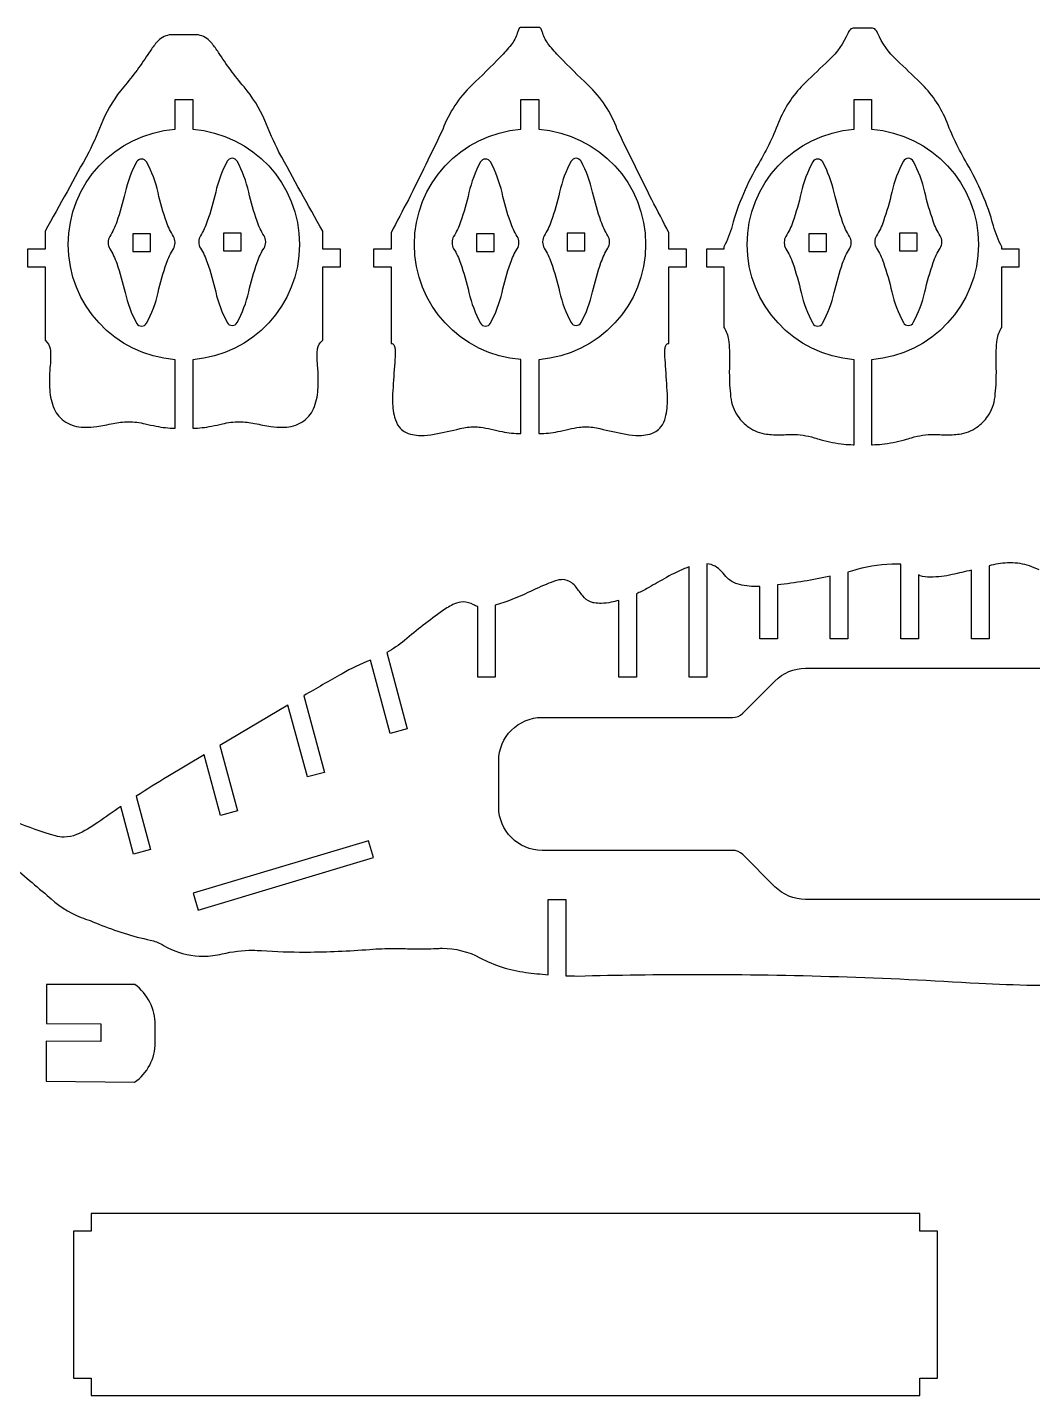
# Model space of a CAD drawing. Extents: x 0 to 1679, y -232 to 488.
# Drawn here: x 515 to 771.5, y 112.5 to 461.7 of the extents above; entities that cross this region are included whole.
import ezdxf

# ---------------------------------------------------------------- set-up
doc = ezdxf.new("R2010")
doc.units = 0
doc.layers.get('0').update_dxf_attribs({"linetype": 'CONTINUOUS'})

msp = doc.modelspace()

# ---------------------------------------------------------------- linework, layer by layer
at = {"color": 2}
for points in [[(640.273675, 461.07046)], [(640.57874, 461.605262)], [(645.953724, 461.549541)], [(646.212301, 461.070566)], [(725.143224, 461.336419)], [(731.190673, 461.336419)], [(547.709302, 457.585368)], [(548.710062, 458.639177)], [(561.119311, 458.639177)], [(562.116367, 457.585368)], [(639.994645, 460.246389)], [(646.491304, 460.246495)], [(724.392654, 460.331928)], [(731.942169, 460.331928)], [(546.085369, 455.351306)], [(563.744031, 455.351306)], [(635.690192, 454.18034)], [(638.409765, 457.273821)], [(648.076185, 457.273927)], [(650.79671, 454.180445)], [(736.830743, 453.343251)], [(628.412245, 446.990764)], [(658.07373, 446.99087)], [(713.479094, 447.607375)], [(742.852131, 447.607375)], [(539.565427, 446.558249)], [(570.260242, 446.558249)], [(575.609191, 438.004191)], [(706.96291, 438.200459)], [(749.368342, 438.200459)], [(620.983619, 435.677154)], [(665.502357, 435.67726)], [(542.862585, 427.386409)], [(545.392425, 427.386409)], [(565.988041, 427.550106)], [(567.2446, 428.308138)], [(568.517908, 427.550106)], [(630.61379, 427.386409)], [(631.870323, 428.137931)], [(633.143604, 427.386409)], [(653.739406, 427.550106)], [(656.269219, 427.550106)], [(701.614887, 426.963102)], [(715.388539, 427.386409)], [(716.648829, 428.137931), (716.648829, 428.137931)], [(717.92211, 427.386409)], [(738.514393, 427.550106)], [(741.047937, 427.550106)], [(754.720069, 426.963102)], [(539.906766, 419.547598)], [(548.342661, 419.547598)], [(563.032222, 419.715027)], [(571.467218, 419.715027)], [(627.657971, 419.547598)], [(636.09384, 419.547598)], [(650.782634, 419.715027)], [(659.21853, 419.715027)], [(712.43272, 419.547598)], [(720.87142, 419.547598)], [(735.558574, 419.715027)], [(743.997247, 419.715027)], [(612.19334, 417.745945)], [(674.29634, 417.74605)], [(537.774065, 412.082723)], [(550.475362, 412.082723)], [(560.899522, 412.250125)], [(573.600845, 412.250125)], [(625.525271, 412.082723)], [(638.229319, 412.082723)], [(648.64996, 412.250125)], [(661.35123, 412.250125)], [(710.30002, 412.082723)], [(723.004121, 412.082723)], [(733.425873, 412.250125)], [(746.12717, 412.250125)], [(541.874842, 404.555513), (546.373685, 404.555513), (546.373685, 409.054356), (541.874842, 409.054356)], [(565.00059, 404.722915), (569.499433, 404.722915), (569.499433, 409.221757), (565.00059, 409.221757)], [(629.625995, 404.555486), (634.127642, 404.555486), (634.127642, 409.054329), (629.625995, 409.054329)], [(652.751743, 404.722915), (657.250585, 404.722915), (657.250585, 409.221757), (652.751743, 409.221757)], [(694.826155, 411.08834)], [(714.401802, 404.555486), (718.90345, 404.555486), (718.90345, 409.054329), (714.401802, 409.054329)], [(737.526624, 404.722915), (742.025466, 404.722915), (742.025466, 409.221757), (737.526624, 409.221757)], [(761.508801, 411.08834)], [(535.585564, 406.826776)], [(536.002256, 408.368873)], [(536.002256, 405.241895)], [(552.24717, 408.368873)], [(552.24717, 405.241895)], [(552.66373, 406.826776)], [(559.127713, 408.536275)], [(559.127872, 405.409323)], [(575.372653, 408.536275)], [(575.372786, 405.409323)], [(575.789346, 406.996982)], [(623.33677, 406.826776)], [(623.756214, 405.241895)], [(623.75624, 408.368873)], [(639.99835, 408.368873)], [(639.99835, 405.241895)], [(640.415174, 406.826776)], [(646.461565, 406.996982)], [(646.878125, 408.536275)], [(646.878125, 405.409323)], [(663.123039, 408.536275)], [(663.123039, 405.409323)], [(663.539731, 406.996982)], [(708.114429, 406.826776)], [(708.530963, 405.241895)], [(708.530989, 408.368873)], [(724.77593, 405.241895)], [(724.775956, 408.368873)], [(725.192622, 406.826776)], [(731.656816, 405.409323)], [(747.898978, 408.536275)], [(747.898978, 405.409323)], [(748.315803, 406.996982)], [(560.89968, 401.694547)], [(573.600977, 401.694547)], [(648.64996, 401.694547)], [(661.35123, 401.694547)], [(733.425847, 401.694547)], [(746.12717, 401.694547)], [(537.774065, 401.527118)], [(550.475362, 401.527118)], [(625.525244, 401.527118)], [(638.229319, 401.527118)], [(710.299993, 401.527118)], [(723.004094, 401.527118)], [(539.906766, 394.059439)], [(548.342661, 394.059439)], [(563.032381, 394.226841)], [(571.46735, 394.226841)], [(627.657945, 394.059439)], [(636.09384, 394.059439)], [(650.782634, 394.226841)], [(659.21853, 394.226841)], [(712.432694, 394.059439)], [(720.871394, 394.059439)], [(735.558547, 394.226841)], [(743.997247, 394.226841)], [(542.856076, 386.224359)], [(545.38589, 386.224359)], [(565.981691, 386.391788)], [(568.511505, 386.391788)], [(630.607255, 386.224359)], [(631.880536, 385.469133), (631.880536, 385.469133)], [(633.137095, 386.224359)], [(653.732897, 386.391788)], [(655.006151, 385.640265)], [(656.26271, 386.391788)], [(715.385735, 386.224359)], [(716.659016, 385.469133)], [(717.915575, 386.224359)], [(738.507858, 386.391788)], [(739.781165, 385.640265), (739.781165, 385.640265)], [(741.041428, 386.391788)], [(608.46925, 380.70142)], [(693.88781, 382.036984)], [(762.447252, 382.036984)], [(520.803558, 379.671874)], [(589.025841, 379.671874)], [(608.767806, 379.861527)], [(608.840249, 378.520354)], [(677.645356, 378.520354)], [(677.717799, 379.861527)], [(694.113817, 379.294155)], [(762.220319, 379.294155)], [(520.790646, 375.359853)], [(589.035022, 375.359853)], [(694.104556, 374.520013)], [(762.230637, 374.520013)], [(520.689258, 369.22406)], [(589.140141, 369.22406)], [(694.442085, 367.423412)], [(761.893108, 367.423412)], [(521.817468, 364.41457)], [(588.008201, 364.41457)], [(524.790035, 360.985305)], [(529.262816, 359.68599)], [(532.694859, 359.902577)], [(536.851437, 360.6541)], [(545.071565, 360.551786)], [(547.817172, 359.948165)], [(562.008496, 359.948165)], [(564.755056, 360.551786)], [(572.977036, 360.6541)], [(577.13454, 359.902577)], [(580.566556, 359.68599)], [(585.03566, 360.985305)], [(608.685732, 362.222285)], [(609.843681, 359.767772)], [(630.639561, 359.69615)], [(655.848717, 359.69615)], [(676.641792, 359.767772)], [(677.799741, 362.222285)], [(696.289248, 362.468851)], [(760.04502, 362.468851)], [(611.13371, 358.616332)], [(613.266411, 357.793187)], [(615.35355, 357.583002)], [(618.805092, 357.903888)], [(625.422692, 359.335284)], [(633.362864, 359.1809)], [(636.165225, 358.557727)], [(650.320248, 358.557727)], [(653.125414, 359.1809)], [(661.062781, 359.335284)], [(667.681307, 357.903888)], [(671.135654, 357.583002)], [(673.219062, 357.793187)], [(675.351763, 358.616332)], [(699.072082, 359.659955)], [(703.583016, 357.946751)], [(705.341808, 357.783053)], [(715.720644, 357.018513)], [(717.508275, 356.496728)], [(738.825966, 356.496728)], [(740.614523, 357.018513)], [(747.839447, 357.793266)], [(750.99246, 357.783053)], [(752.751251, 357.946751)], [(757.263138, 359.659955)], [(723.339004, 355.361084)], [(732.995237, 355.361084)], [(737.408567, 324.762021)], [(765.104753, 325.040231)], [(682.69231, 323.606136)], [(692.148545, 322.818339)], [(726.676246, 323.351184)], [(745.438009, 321.397077)], [(750.972987, 322.067663)], [(770.6732, 324.285057)], [(650.343823, 320.628912)], [(653.893975, 319.991796)], [(655.012872, 318.878482)], [(673.010121, 318.485046)], [(693.60878, 321.201841)], [(696.125603, 319.69324)], [(623.972987, 314.597153)], [(628.861534, 314.380433)], [(642.718028, 317.473915)], [(656.715862, 316.633254)], [(658.681161, 315.1237)], [(659.635434, 314.86515)], [(663.940813, 315.000008)], [(620.914853, 312.826244)], [(611.222399, 305.282285)], [(595.273209, 296.774767)], [(532.967459, 258.798274)], [(522.152377, 255.38298)], [(527.504104, 255.708523)], [(557.309681, 240.7788), (558.59971, 236.469716), (603.275638, 249.830434), (601.985609, 254.137692)], [(520.065238, 240.205792)], [(528.730898, 234.568526)], [(533.186958, 232.875749)], [(546.357016, 228.789868)], [(549.35284, 227.631919)], [(551.574811, 226.480452)], [(564.715131, 225.260194)], [(574.733129, 226.121439)], [(586.249489, 225.747556)], [(602.353063, 226.419995)], [(611.035444, 226.621819)], [(619.861997, 226.67672)], [(630.473403, 224.289173)], [(642.146951, 220.550213)], [(655.354211, 219.62105)], [(757.78778, 217.765527)], [(547.606987, 202.668402)], [(526.752503, 154.51114), (526.752503, 117.032249), (531.250419, 117.032249), (531.250419, 112.533406), (742.727697, 112.533406), (742.727697, 117.032249), (747.225587, 117.032249), (747.225587, 154.51114), (742.727697, 154.51114), (742.727697, 159.009982), (531.250419, 159.009982), (531.250419, 154.51114)]]:
    msp.add_lwpolyline(points, close=True, dxfattribs=at)
for points in [[(645.494248, 461.729881), (645.494248, 461.729881), (640.992627, 461.723266)], [(730.416846, 461.503795), (725.918004, 461.503795)], [(557.16551, 459.836205), (552.663889, 459.836205)], [(719.500376, 453.343251), (719.503286, 453.343251)], [(552.663889, 435.7365), (552.663889, 443.319538), (557.16551, 443.319538), (557.16551, 435.7365)], [(640.936589, 435.730044), (640.936589, 443.319591), (645.49401, 443.319591), (645.49401, 435.736553)], [(725.918162, 435.736738), (725.918189, 443.319776)], [(725.918189, 443.319776), (730.417031, 443.319776), (730.417031, 435.736738)], [(534.220208, 438.004191), (534.217298, 438.004191)], [(530.646693, 429.892886), (530.646693, 429.895796)], [(579.181674, 429.895796), (579.181674, 429.892886)], [(544.122848, 428.137931), (544.119144, 428.137931), (544.119144, 428.137931)], [(654.999643, 428.308138), (654.995938, 428.308138), (654.995938, 428.308138)], [(739.774656, 428.308138), (739.770952, 428.308138), (739.770952, 428.308138)], [(519.484689, 409.697028), (519.484689, 405.133072), (514.985847, 405.133072), (514.985847, 400.635182), (519.484689, 400.635182), (519.484689, 381.879901)], [(594.842521, 400.635182), (594.842521, 405.133072), (590.340873, 405.133072), (590.340873, 409.697028)], [(607.813533, 409.313753), (607.813533, 405.132992), (603.314691, 405.132992), (603.314691, 400.635102), (607.813533, 400.635102), (607.813533, 381.046463)], [(683.171259, 400.635208), (683.171259, 405.133098), (678.673342, 405.133098), (678.673342, 409.313859)], [(558.710227, 406.996982), (558.710386, 406.996982)], [(692.736237, 405.71706), (692.736237, 405.132966), (688.237395, 405.132966), (688.237395, 400.635076), (692.736237, 400.635076), (692.739148, 385.17698)], [(731.23724, 406.996982), (731.237346, 406.996982)], [(731.656843, 408.536275), (731.653932, 408.536275)], [(763.594988, 385.17698), (763.594988, 400.635076), (768.097561, 400.635076), (768.097561, 405.132966), (763.594988, 405.132966), (763.594988, 405.71706)], [(590.340979, 381.879901), (590.340979, 400.635182), (594.842521, 400.635182)], [(678.673025, 381.046463), (678.673025, 400.635102), (683.171259, 400.635208)], [(544.125653, 385.469133), (544.129357, 385.469133), (544.129357, 385.469133)], [(567.251268, 385.640265), (567.254972, 385.640265), (567.254972, 385.640265)], [(678.020086, 380.70142), (678.016382, 380.70142)], [(520.90865, 378.339062), (520.90865, 378.336151)], [(588.917018, 378.336151), (588.917018, 378.339062)], [(552.663889, 359.446833), (552.663889, 376.921371)], [(557.16551, 376.921371), (557.16551, 359.446833)], [(608.656099, 375.317123), (608.656099, 375.314213)], [(640.936589, 358.07129), (640.936589, 376.928859)], [(645.49401, 376.921424), (645.49401, 358.07129)], [(677.829506, 375.314213), (677.829506, 375.317123)], [(725.918162, 355.230062), (725.918162, 376.921609)], [(730.417031, 376.921609), (730.417031, 355.230062)], [(608.174319, 368.121832), (608.176965, 368.118128)], [(678.308508, 368.118128), (678.308508, 368.121832)], [(708.492016, 357.793266), (708.49572, 357.793266)], [(688.378894, 324.826395), (688.378894, 295.905267), (683.880051, 295.905267), (683.880051, 324.052568)], [(724.376144, 322.726158), (724.376144, 305.649712), (719.874497, 305.649712), (719.874497, 321.646315)], [(742.373367, 321.970826), (742.373367, 305.649606), (737.871746, 305.649606), (737.871746, 324.734108)], [(742.822603, 321.790512), (742.822603, 321.793158)], [(760.370616, 324.346387), (760.370616, 305.64786), (755.871774, 305.64786), (755.871774, 323.209817)], [(648.069755, 319.855085), (648.069755, 319.857731)], [(677.436389, 321.011182), (677.432684, 321.011182)], [(706.376117, 319.447601), (706.376117, 305.649712), (701.877274, 305.649712), (701.877274, 319.052313)], [(670.381671, 317.154086), (670.381671, 295.905267), (665.88005, 295.905267), (665.88005, 315.495731)], [(634.38442, 314.267906), (634.38442, 295.905134), (629.885578, 295.905134), (629.885578, 313.920031)], [(606.667755, 302.157186), (606.667755, 302.157186), (611.894864, 282.721106), (607.550405, 281.556648), (602.513982, 300.274702)], [(713.554501, 298.151394), (875.105486, 298.151394)], [(697.513236, 286.698269), (697.513236, 286.698269), (705.72966, 294.912815)], [(585.54448, 291.17285), (585.54448, 291.17285), (590.810641, 271.597255), (586.462479, 270.432771), (581.485587, 288.775989), (564.131037, 278.458509), (568.600114, 261.790368), (564.252877, 260.626836), (560.1149, 276.06911), (550.796328, 270.520189)], [(646.323902, 285.617499), (694.904339, 285.617499)], [(635.260482, 262.759616), (635.260482, 274.55781)], [(542.767811, 265.52004), (542.767811, 265.52004), (546.425861, 251.900746), (542.082329, 250.736261), (538.817714, 262.897173)], [(694.904339, 251.700853), (646.323902, 251.700853)], [(705.72966, 242.405538), (697.513236, 250.621009)], [(705.72974, 242.40731), (705.72966, 242.405538)], [(647.882801, 219.950297), (647.882801, 239.169683), (652.384448, 239.169683), (652.384448, 219.691746)], [(875.105565, 239.169683), (713.55458, 239.169683)], [(542.443141, 217.480994), (542.443141, 217.480994), (519.878257, 217.439137), (519.826161, 207.516018), (533.757981, 207.44347), (533.734698, 202.946479), (519.802877, 203.017176), (519.750807, 192.78341), (542.282221, 192.498797)], [(547.606987, 202.668402), (547.630271, 207.167245)]]:
    msp.add_lwpolyline(points, dxfattribs=at)
for points in [[(640.273675, 461.07046), (640.175065, 460.797939), (640.08299, 460.52264), (639.994645, 460.246389)], [(640.57874, 461.605262), (640.447586, 461.444343), (640.346224, 461.263897), (640.273675, 461.07046)], [(640.943335, 461.726177), (640.812181, 461.726177), (640.683832, 461.68432), (640.57874, 461.605262)], [(640.992627, 461.723266), (640.978604, 461.723266), (640.959131, 461.726177), (640.943335, 461.726177)], [(645.526818, 461.732791), (645.513854, 461.732791), (645.503535, 461.732791), (645.494248, 461.729881)], [(645.953724, 461.549541), (645.842122, 461.663947), (645.687711, 461.732791), (645.526818, 461.732791)], [(646.212301, 461.070566), (646.149965, 461.240772), (646.061621, 461.401665), (645.953724, 461.549541)], [(646.491304, 460.246495), (646.40296, 460.522746), (646.310885, 460.798045), (646.212301, 461.070566)], [(725.143224, 461.336419), (724.815829, 461.066703), (724.560056, 460.722559), (724.392654, 460.331928)], [(725.731049, 461.51967), (725.520838, 461.51967), (725.317161, 461.457334), (725.143224, 461.336419)], [(725.918004, 461.503795), (725.855668, 461.516759), (725.793358, 461.51967), (725.731049, 461.51967)], [(730.603774, 461.51967), (730.541465, 461.51967), (730.479156, 461.516759), (730.416846, 461.503795)], [(731.190673, 461.336419), (731.016736, 461.457334), (730.81306, 461.51967), (730.603774, 461.51967)], [(731.942169, 460.331928), (731.774767, 460.722559), (731.518995, 461.066703), (731.190673, 461.336419)], [(547.709302, 457.585368), (547.127986, 456.870147), (546.583896, 456.126059), (546.085369, 455.351306)], [(548.710062, 458.639177), (548.349196, 458.31456), (548.017144, 457.960203), (547.709302, 457.585368)], [(552.095591, 459.865971), (550.85578, 459.865971), (549.657826, 459.433456), (548.710062, 458.639177)], [(552.663889, 459.836205), (552.473204, 459.856578), (552.283471, 459.865971), (552.095591, 459.865971)], [(557.732856, 459.865971), (557.543123, 459.865971), (557.352465, 459.85671), (557.16551, 459.836205)], [(561.119311, 458.639177), (560.170621, 459.433456), (558.969889, 459.865971), (557.732856, 459.865971)], [(562.116367, 457.585368), (561.811302, 457.960203), (561.480203, 458.31456), (561.119311, 458.639177)], [(563.744031, 455.351306), (563.241799, 456.126059), (562.700487, 456.870147), (562.116367, 457.585368)], [(639.994645, 460.246389), (639.650502, 459.170275), (639.111995, 458.16298), (638.409765, 457.273821)], [(648.076185, 457.273927), (647.37398, 458.163086), (646.836374, 459.170381), (646.491304, 460.246495)], [(724.392654, 460.331928), (723.260714, 457.690487), (721.596802, 455.312227), (719.500376, 453.343251)], [(736.830743, 453.343251), (734.738021, 455.312227), (733.071305, 457.690487), (731.942169, 460.331928)], [(546.085369, 455.351306), (544.103322, 452.286664), (541.924134, 449.34664), (539.565427, 446.558249)], [(570.260242, 446.558249), (567.904339, 449.34664), (565.726051, 452.286664), (563.744031, 455.351306)], [(635.690192, 454.18034), (633.308228, 451.741648), (630.87975, 449.346667), (628.412245, 446.990764)], [(638.409765, 457.273821), (637.560585, 456.197708), (636.650974, 455.164378), (635.690192, 454.18034)], [(650.79671, 454.180445), (649.834976, 455.164484), (648.926291, 456.197814), (648.076185, 457.273927)], [(658.07373, 446.99087), (655.6062, 449.346772), (653.181452, 451.741754), (650.79671, 454.180445)], [(719.503286, 453.343251), (717.482214, 451.446797), (715.474159, 449.533595), (713.479094, 447.607375)], [(742.852131, 447.607375), (740.860797, 449.533595), (738.852742, 451.446797), (736.830743, 453.343251)], [(628.412245, 446.990764), (625.104848, 443.83402), (622.565695, 439.965785), (620.983619, 435.677154)], [(665.502357, 435.67726), (663.923985, 439.965891), (661.381128, 443.834126), (658.07373, 446.99087)], [(713.479094, 447.607375), (710.71023, 444.930586), (708.495694, 441.734789), (706.96291, 438.200459)], [(749.368342, 438.200459), (747.836484, 441.734789), (745.624726, 444.930586), (742.852131, 447.607375)], [(539.565427, 446.558249), (537.383434, 443.975387), (535.58186, 441.097673), (534.220208, 438.004191)], [(575.609191, 438.004191), (574.243809, 441.097673), (572.442234, 443.975387), (570.260242, 446.558249)], [(534.217298, 438.004191), (533.157007, 435.24464), (531.966487, 432.537132), (530.646693, 429.892886)], [(579.181674, 429.892886), (577.862806, 432.537132), (576.668556, 435.24464), (575.609191, 438.004191)], [(706.96291, 438.200459), (705.476613, 434.321985), (703.688056, 430.562546), (701.614887, 426.963102)], [(754.720069, 426.963102), (752.645974, 430.562546), (750.858343, 434.321985), (749.368342, 438.200459)], [(525.407599, 406.330788), (525.407599, 421.745175), (537.288581, 434.561803), (552.663889, 435.7365)], [(557.16551, 435.7365), (572.540818, 434.561803), (584.418996, 421.745175), (584.418996, 406.330788)], [(620.983619, 435.677154), (618.090109, 429.679923), (615.159399, 423.701318), (612.19334, 417.745945)], [(613.738904, 406.330841), (613.738904, 421.725701), (625.583585, 434.529312), (640.936589, 435.730044)], [(645.49401, 435.736553), (660.872122, 434.561856), (672.74657, 421.745227), (672.74657, 406.330841)], [(674.29634, 417.74605), (671.326577, 423.701424), (668.396793, 429.680029), (665.502357, 435.67726)], [(698.661872, 406.331026), (698.661872, 421.745413), (710.539124, 434.562041), (725.918162, 435.736738)], [(730.417031, 435.736738), (745.795117, 434.562041), (757.673295, 421.745413), (757.673295, 406.331026)], [(530.646693, 429.895796), (526.965386, 423.143339), (523.245027, 416.410407), (519.484689, 409.697028)], [(590.340873, 409.697028), (586.580536, 416.407629), (582.862955, 423.140534), (579.181674, 429.895796)], [(542.862585, 427.386409), (541.527921, 424.918878), (540.529939, 422.283946), (539.906766, 419.547598)], [(544.119144, 428.137931), (543.594581, 428.137931), (543.111849, 427.848662), (542.862585, 427.386409)], [(545.392425, 427.386409), (545.140356, 427.848662), (544.651142, 428.137931), (544.122848, 428.137931)], [(548.342661, 419.547598), (547.718562, 422.283946), (546.725237, 424.918878), (545.392425, 427.386409)], [(565.988041, 427.550106), (564.649646, 425.086306), (563.655395, 422.451347), (563.032222, 419.715027)], [(567.2446, 428.308138), (566.720038, 428.301523), (566.237305, 428.013286), (565.988041, 427.550106)], [(568.517908, 427.550106), (568.262109, 428.016064), (567.776625, 428.308138), (567.2446, 428.308138)], [(571.467218, 419.715027), (570.844045, 422.447617), (569.849794, 425.086306), (568.517908, 427.550106)], [(630.61379, 427.386409), (629.278174, 424.918878), (628.283896, 422.283946), (627.657971, 419.547598)], [(631.870323, 428.137931), (631.34576, 428.137931), (630.863054, 427.848662), (630.61379, 427.386409)], [(631.874027, 428.137931), (631.874027, 428.137931), (631.874027, 428.137931), (631.870323, 428.137931)], [(633.143604, 427.386409), (632.890609, 427.848662), (632.402321, 428.137931), (631.874027, 428.137931)], [(636.09384, 419.547598), (635.469768, 422.283946), (634.479221, 424.918878), (633.143604, 427.386409)], [(653.739406, 427.550106), (652.401011, 425.086306), (651.409511, 422.451347), (650.782634, 419.715027)], [(654.995938, 428.308138), (654.471375, 428.301523), (653.98867, 428.013286), (653.739406, 427.550106)], [(656.269219, 427.550106), (656.016225, 428.016064), (655.527936, 428.308138), (654.999643, 428.308138)], [(659.21853, 419.715027), (658.595356, 422.447617), (657.604836, 425.086306), (656.269219, 427.550106)], [(701.614887, 426.963102), (698.648828, 422.002006), (696.361743, 416.659565), (694.826155, 411.08834)], [(715.388539, 427.386409), (714.053875, 424.918878), (713.059598, 422.283946), (712.43272, 419.547598)], [(716.648829, 428.137931), (716.120536, 428.137931), (715.638756, 427.848662), (715.388539, 427.386409)], [(717.92211, 427.386409), (717.666337, 427.848662), (717.180827, 428.137931), (716.648829, 428.137931)], [(720.87142, 419.547598), (720.248274, 422.283946), (719.253996, 424.918878), (717.92211, 427.386409)], [(738.514393, 427.550106), (737.178803, 425.086306), (736.184525, 422.451347), (735.558574, 419.715027)], [(739.770952, 428.308138), (739.246389, 428.301523), (738.763657, 428.013286), (738.514393, 427.550106)], [(741.047937, 427.550106), (740.791238, 428.016064), (740.305728, 428.308138), (739.774656, 428.308138)], [(743.997247, 419.715027), (743.374101, 422.447617), (742.379823, 425.086306), (741.047937, 427.550106)], [(761.508801, 411.08834), (759.969508, 416.659565), (757.686127, 422.002006), (754.720069, 426.963102)], [(539.906766, 419.547598), (539.32918, 417.024267), (538.616737, 414.530701), (537.774065, 412.082723)], [(550.475362, 412.082723), (549.631764, 414.530701), (548.920247, 417.024267), (548.342661, 419.547598)], [(563.032222, 419.715027), (562.454637, 417.191695), (561.742193, 414.700908), (560.899522, 412.250125)], [(573.600845, 412.250125), (572.757247, 414.700908), (572.044804, 417.191695), (571.467218, 419.715027)], [(627.657971, 419.547598), (627.080386, 417.024267), (626.367916, 414.530701), (625.525271, 412.082723)], [(638.229319, 412.082723), (637.382943, 414.530701), (636.67423, 417.024267), (636.09384, 419.547598)], [(650.782634, 419.715027), (650.206001, 417.191695), (649.493531, 414.700908), (648.64996, 412.250125)], [(661.35123, 412.250125), (660.508559, 414.700908), (659.796115, 417.191695), (659.21853, 419.715027)], [(712.43272, 419.547598), (711.858865, 417.024267), (711.142691, 414.530701), (710.30002, 412.082723)], [(723.004121, 412.082723), (722.161476, 414.530701), (721.449006, 417.024267), (720.87142, 419.547598)], [(735.558574, 419.715027), (734.980988, 417.191695), (734.268545, 414.700908), (733.425873, 412.250125)], [(746.12717, 412.250125), (745.287303, 414.700908), (744.574833, 417.191695), (743.997247, 419.715027)], [(612.19334, 417.745945), (610.704265, 414.950092), (609.24403, 412.142149), (607.813533, 409.313753)], [(678.673342, 409.313859), (677.241946, 412.142255), (675.785415, 414.950198), (674.29634, 417.74605)], [(537.774065, 412.082723), (537.323903, 410.783381), (536.730522, 409.537061), (536.002256, 408.368873)], [(552.24717, 408.368873), (551.518905, 409.537061), (550.924598, 410.783381), (550.475362, 412.082723)], [(560.899522, 412.250125), (560.44936, 410.948005), (559.855979, 409.704463), (559.127713, 408.536275)], [(575.372653, 408.536275), (574.643462, 409.704463), (574.050081, 410.948005), (573.600845, 412.250125)], [(625.525271, 412.082723), (625.075109, 410.783381), (624.484506, 409.537061), (623.75624, 408.368873)], [(639.99835, 408.368873), (639.269158, 409.537061), (638.675777, 410.783381), (638.229319, 412.082723)], [(648.64996, 412.250125), (648.200724, 410.948005), (647.607316, 409.704463), (646.878125, 408.536275)], [(663.123039, 408.536275), (662.394773, 409.704463), (661.801392, 410.948005), (661.35123, 412.250125)], [(710.30002, 412.082723), (709.853588, 410.783381), (709.260181, 409.537061), (708.530989, 408.368873)], [(724.775956, 408.368873), (724.044886, 409.537061), (723.450579, 410.783381), (723.004121, 412.082723)], [(733.425873, 412.250125), (732.979442, 410.948005), (732.38233, 409.704463), (731.656843, 408.536275)], [(747.898978, 408.536275), (747.169787, 409.704463), (746.576406, 410.948005), (746.12717, 412.250125)], [(694.826155, 411.08834), (694.291352, 409.2384), (693.591926, 407.443308), (692.736237, 405.71706)], [(763.594988, 405.71706), (762.742103, 407.443308), (762.043603, 409.2384), (761.508801, 411.08834)], [(552.663889, 376.921371), (537.288581, 378.099799), (525.407599, 390.912697), (525.407599, 406.330788)], [(536.002256, 408.368873), (535.729736, 407.928924), (535.58186, 407.423887), (535.58186, 406.908611)], [(535.58186, 406.908611), (535.58186, 406.882682), (535.58186, 406.855615), (535.585564, 406.826776)], [(535.585564, 406.826776), (535.58186, 406.790501), (535.58186, 406.751449), (535.58186, 406.711444)], [(535.58186, 406.711444), (535.58186, 406.189659), (535.726005, 405.680918), (536.002256, 405.241895)], [(536.002256, 405.241895), (536.730522, 404.073707), (537.323903, 402.826461), (537.774065, 401.527118)], [(550.475362, 401.527118), (550.924598, 402.826461), (551.518905, 404.073707), (552.24717, 405.241895)], [(552.666641, 406.908611), (552.666641, 407.423887), (552.519691, 407.928924), (552.24717, 408.368873)], [(552.24717, 405.241895), (552.522469, 405.680918), (552.666641, 406.189659), (552.666641, 406.711444)], [(552.66373, 406.826776), (552.666641, 406.855615), (552.666641, 406.882576), (552.666641, 406.908611)], [(552.666641, 406.711444), (552.666641, 406.751449), (552.666641, 406.790501), (552.66373, 406.826776)], [(584.418996, 406.330788), (584.418996, 390.912697), (572.540818, 378.099799), (557.16551, 376.921371)], [(559.127713, 408.536275), (558.855192, 408.096352), (558.707316, 407.591316), (558.707316, 407.07604)], [(558.707316, 407.07604), (558.707316, 407.05011), (558.707316, 407.020239), (558.710227, 406.996982)], [(558.710386, 406.996982), (558.707475, 406.95793), (558.707475, 406.915146), (558.707475, 406.876067)], [(558.707475, 406.876067), (558.707475, 406.357087), (558.85162, 405.84832), (559.127872, 405.409323)], [(559.127872, 405.409323), (559.856137, 404.241135), (560.449518, 402.993889), (560.89968, 401.694547)], [(573.600977, 401.694547), (574.050213, 402.993889), (574.643594, 404.241135), (575.372786, 405.409323)], [(575.789346, 407.07604), (575.789346, 407.591316), (575.644248, 408.096352), (575.372653, 408.536275)], [(575.372786, 405.409323), (575.64438, 405.84832), (575.792256, 406.357087), (575.792256, 406.876067)], [(575.789346, 406.996982), (575.789346, 407.020265), (575.789346, 407.050005), (575.789346, 407.07604)], [(575.792256, 406.876067), (575.792256, 406.915146), (575.789346, 406.95793), (575.789346, 406.996982)], [(640.936589, 376.928859), (625.583585, 378.129617), (613.738904, 390.936006), (613.738904, 406.330841)], [(623.336743, 406.826776), (623.336743, 406.790501), (623.336743, 406.751449), (623.336743, 406.711444)], [(623.336743, 406.711444), (623.336743, 406.189659), (623.480888, 405.680918), (623.756214, 405.241895)], [(623.75624, 408.368873), (623.480915, 407.928924), (623.33677, 407.423887), (623.33677, 406.908611)], [(623.33677, 406.908611), (623.33677, 406.882682), (623.33677, 406.855615), (623.33677, 406.826776)], [(623.756214, 405.241895), (624.484479, 404.073707), (625.075082, 402.826461), (625.525244, 401.527118)], [(638.229319, 401.527118), (638.675777, 402.826461), (639.269158, 404.073707), (639.99835, 405.241895)], [(640.41782, 406.908611), (640.41782, 407.423887), (640.273675, 407.928924), (639.99835, 408.368873)], [(639.99835, 405.241895), (640.273675, 405.680918), (640.41782, 406.189659), (640.41782, 406.711444)], [(640.415174, 406.826776), (640.41782, 406.855615), (640.41782, 406.882576), (640.41782, 406.908611)], [(640.41782, 406.711444), (640.41782, 406.751449), (640.41782, 406.790501), (640.415174, 406.826776)], [(672.74657, 406.330841), (672.74657, 390.91275), (660.872122, 378.099852), (645.49401, 376.921424)], [(646.878125, 408.536275), (646.60653, 408.096352), (646.458654, 407.591316), (646.458654, 407.07604)], [(646.458654, 407.07604), (646.458654, 407.05011), (646.461565, 407.020239), (646.461565, 406.996982)], [(646.461565, 406.996982), (646.458654, 406.95793), (646.458654, 406.915146), (646.458654, 406.876067)], [(646.458654, 406.876067), (646.458654, 406.357087), (646.602826, 405.84832), (646.878125, 405.409323)], [(646.878125, 405.409323), (647.607316, 404.241135), (648.200724, 402.993889), (648.64996, 401.694547)], [(661.35123, 401.694547), (661.801392, 402.993889), (662.394773, 404.241135), (663.123039, 405.409323)], [(663.543435, 407.07604), (663.543435, 407.591316), (663.39929, 408.096352), (663.123039, 408.536275)], [(663.123039, 405.409323), (663.39929, 405.84832), (663.543435, 406.357087), (663.543435, 406.876067)], [(663.539731, 406.996982), (663.543435, 407.020265), (663.543435, 407.050005), (663.543435, 407.07604)], [(663.543435, 406.876067), (663.543435, 406.915146), (663.543435, 406.95793), (663.539731, 406.996982)], [(725.918162, 376.921609), (710.539124, 378.100037), (698.661872, 390.912935), (698.661872, 406.331026)], [(708.114403, 406.826776), (708.111492, 406.790501), (708.111492, 406.751449), (708.111492, 406.711444)], [(708.111492, 406.711444), (708.111492, 406.189659), (708.255664, 405.680918), (708.530963, 405.241895)], [(708.530989, 408.368873), (708.25569, 407.928924), (708.111519, 407.423887), (708.111519, 406.908611)], [(708.111519, 406.908611), (708.111519, 406.882682), (708.114429, 406.855615), (708.114429, 406.826776)], [(708.530963, 405.241895), (709.260154, 404.073707), (709.853562, 402.826461), (710.299993, 401.527118)], [(723.004094, 401.527118), (723.450552, 402.826461), (724.044859, 404.073707), (724.77593, 405.241895)], [(724.77593, 405.241895), (725.048424, 405.680918), (725.196326, 406.189659), (725.196326, 406.711444)], [(725.192622, 406.908611), (725.192622, 407.423887), (725.04845, 407.928924), (724.775956, 408.368873)], [(725.192622, 406.826776), (725.192622, 406.855615), (725.192622, 406.882576), (725.192622, 406.908611)], [(725.196326, 406.711444), (725.196326, 406.751449), (725.192622, 406.790501), (725.192622, 406.826776)], [(757.673295, 406.331026), (757.673295, 390.912935), (745.795117, 378.100037), (730.417031, 376.921609)], [(731.237346, 406.996982), (731.237346, 406.95793), (731.233641, 406.915146), (731.233641, 406.876067)], [(731.233641, 406.876067), (731.233641, 406.357087), (731.381517, 405.84832), (731.656816, 405.409323)], [(731.653932, 408.536275), (731.381411, 408.096352), (731.23724, 407.591316), (731.23724, 407.07604)], [(731.23724, 407.07604), (731.23724, 407.05011), (731.23724, 407.020239), (731.23724, 406.996982)], [(731.656816, 405.409323), (732.382304, 404.241135), (732.979415, 402.993889), (733.425847, 401.694547)], [(746.12717, 401.694547), (746.576406, 402.993889), (747.169787, 404.241135), (747.898978, 405.409323)], [(748.318449, 407.07604), (748.318449, 407.591316), (748.174277, 408.096352), (747.898978, 408.536275)], [(747.898978, 405.409323), (748.174277, 405.84832), (748.318449, 406.357087), (748.318449, 406.876067)], [(748.315803, 406.996982), (748.318449, 407.020265), (748.318449, 407.050005), (748.318449, 407.07604)], [(748.318449, 406.876067), (748.318449, 406.915146), (748.318449, 406.95793), (748.315803, 406.996982)], [(560.89968, 401.694547), (561.742352, 399.246542), (562.454795, 396.752977), (563.032381, 394.226841)], [(571.46735, 394.226841), (572.044936, 396.752977), (572.757379, 399.246542), (573.600977, 401.694547)], [(648.64996, 401.694547), (649.493531, 399.246542), (650.206001, 396.752977), (650.782634, 394.226841)], [(659.21853, 394.226841), (659.796115, 396.752977), (660.508559, 399.246542), (661.35123, 401.694547)], [(733.425847, 401.694547), (734.268518, 399.246542), (734.980962, 396.752977), (735.558547, 394.226841)], [(743.997247, 394.226841), (744.574833, 396.752977), (745.287303, 399.246542), (746.12717, 401.694547)], [(537.774065, 401.527118), (538.616737, 399.076336), (539.32918, 396.585548), (539.906766, 394.059439)], [(548.342661, 394.059439), (548.920247, 396.585548), (549.631764, 399.076336), (550.475362, 401.527118)], [(625.525244, 401.527118), (626.367889, 399.076336), (627.080359, 396.585548), (627.657945, 394.059439)], [(636.09384, 394.059439), (636.67423, 396.585548), (637.382943, 399.076336), (638.229319, 401.527118)], [(710.299993, 401.527118), (711.142665, 399.076336), (711.858839, 396.585548), (712.432694, 394.059439)], [(720.871394, 394.059439), (721.448979, 396.585548), (722.161449, 399.076336), (723.004094, 401.527118)], [(539.906766, 394.059439), (540.529939, 391.325896), (541.52419, 388.69189), (542.856076, 386.224359)], [(545.38589, 386.224359), (546.721506, 388.69189), (547.715784, 391.325896), (548.342661, 394.059439)], [(563.032381, 394.226841), (563.655554, 391.493325), (564.646101, 388.859292), (565.981691, 386.391788)], [(568.511505, 386.391788), (569.847121, 388.859292), (570.841399, 391.493325), (571.46735, 394.226841)], [(627.657945, 394.059439), (628.281091, 391.325896), (629.275369, 388.69189), (630.607255, 386.224359)], [(633.137095, 386.224359), (634.47549, 388.69189), (635.469768, 391.325896), (636.09384, 394.059439)], [(650.782634, 394.226841), (651.406733, 391.493325), (652.401011, 388.859292), (653.732897, 386.391788)], [(656.26271, 386.391788), (657.598301, 388.859292), (658.595356, 391.493325), (659.21853, 394.226841)], [(712.432694, 394.059439), (713.059571, 391.325896), (714.050118, 388.69189), (715.385735, 386.224359)], [(717.915575, 386.224359), (719.251191, 388.69189), (720.245443, 391.325896), (720.871394, 394.059439)], [(735.558547, 394.226841), (736.184498, 391.493325), (737.175971, 388.859292), (738.507858, 386.391788)], [(741.041428, 386.391788), (742.376119, 388.859292), (743.37037, 391.493325), (743.997247, 394.226841)], [(542.856076, 386.224359), (543.109071, 385.76118), (543.598285, 385.469133), (544.125653, 385.469133)], [(544.129357, 385.469133), (544.65392, 385.472837), (545.136626, 385.76118), (545.38589, 386.224359)], [(565.981691, 386.391788), (566.234686, 385.928582), (566.722974, 385.640265), (567.251268, 385.640265)], [(567.254972, 385.640265), (567.779535, 385.640265), (568.262241, 385.928582), (568.511505, 386.391788)], [(630.607255, 386.224359), (630.863028, 385.76118), (631.348538, 385.469133), (631.880536, 385.469133)], [(631.880536, 385.469133), (632.405099, 385.472837), (632.890609, 385.76118), (633.137095, 386.224359)], [(653.732897, 386.391788), (653.985865, 385.928582), (654.47418, 385.640265), (655.002447, 385.640265)], [(655.002447, 385.640265), (655.006151, 385.640265), (655.006151, 385.640265), (655.006151, 385.640265)], [(655.006151, 385.640265), (655.530714, 385.640265), (656.016225, 385.928582), (656.26271, 386.391788)], [(692.739148, 385.17698), (693.323242, 384.216198), (693.713873, 383.149372), (693.88781, 382.036984)], [(715.385735, 386.224359), (715.638729, 385.76118), (716.127018, 385.469133), (716.655311, 385.469133)], [(716.655311, 385.469133), (716.659016, 385.469133), (716.659016, 385.469133), (716.659016, 385.469133)], [(716.659016, 385.469133), (717.183605, 385.472837), (717.666311, 385.76118), (717.915575, 386.224359)], [(738.507858, 386.391788), (738.76363, 385.928582), (739.249141, 385.640265), (739.781165, 385.640265)], [(739.781165, 385.640265), (740.309458, 385.640265), (740.791238, 385.928582), (741.041428, 386.391788)], [(762.447252, 382.036984), (762.621189, 383.149372), (763.008115, 384.216198), (763.594988, 385.17698)], [(519.484689, 381.879901), (520.199937, 381.345099), (520.672404, 380.55082), (520.803558, 379.671874)], [(589.025841, 379.671874), (589.156969, 380.55082), (589.629462, 381.345099), (590.340979, 381.879901)], [(607.813533, 381.046463), (607.829408, 381.046463), (607.846104, 381.046463), (607.862825, 381.046463)], [(607.862825, 381.046463), (608.112089, 381.046463), (608.341827, 380.915336), (608.46925, 380.70142)], [(608.46925, 380.70142), (608.620856, 380.442843), (608.722245, 380.157305), (608.767806, 379.861527)], [(677.717799, 379.861527), (677.763387, 380.157305), (677.865675, 380.442843), (678.020086, 380.70142)], [(678.016382, 380.70142), (678.144731, 380.915336), (678.374469, 381.046463), (678.623733, 381.046463)], [(678.623733, 381.046463), (678.639608, 381.046463), (678.656276, 381.046463), (678.673025, 381.046463)], [(693.88781, 382.036984), (694.029177, 381.128299), (694.104504, 380.213079), (694.113817, 379.294155)], [(762.220319, 379.294155), (762.230637, 380.213079), (762.305885, 381.128299), (762.447252, 382.036984)], [(520.911561, 377.949225), (520.911561, 377.08237), (520.872482, 376.220172), (520.790646, 375.359853)], [(520.803558, 379.671874), (520.869598, 379.229146), (520.902142, 378.782715), (520.90865, 378.339062)], [(520.90865, 378.336151), (520.911561, 378.204997), (520.911561, 378.076648), (520.911561, 377.949225)], [(588.914108, 377.949225), (588.914108, 378.076648), (588.917018, 378.204997), (588.917018, 378.336151)], [(589.035022, 375.359853), (588.956917, 376.220172), (588.914108, 377.08237), (588.914108, 377.949225)], [(588.917018, 378.339062), (588.923633, 378.782715), (588.959801, 379.229146), (589.025841, 379.671874)], [(608.840249, 378.520354), (608.790957, 377.449823), (608.731426, 376.383923), (608.656099, 375.317123)], [(608.767806, 379.861527), (608.820829, 379.51741), (608.846864, 379.169562), (608.846864, 378.821688)], [(608.846864, 378.821688), (608.846864, 378.720326), (608.843159, 378.621742), (608.840249, 378.520354)], [(677.638742, 378.821688), (677.638742, 379.169562), (677.665703, 379.51741), (677.717799, 379.861527)], [(677.645356, 378.520354), (677.642711, 378.621742), (677.638742, 378.720326), (677.638742, 378.821688)], [(677.829506, 375.317123), (677.75418, 376.383923), (677.694648, 377.449823), (677.645356, 378.520354)], [(694.126781, 377.289803), (694.126781, 376.367175), (694.117521, 375.445446), (694.104556, 374.520013)], [(694.113817, 379.294155), (694.120431, 378.624494), (694.126781, 377.958538), (694.126781, 377.289803)], [(762.207354, 377.289803), (762.207354, 377.958538), (762.211058, 378.624494), (762.220319, 379.294155)], [(762.230637, 374.520013), (762.213969, 375.445446), (762.207354, 376.367175), (762.207354, 377.289803)], [(520.790646, 375.359853), (520.675314, 374.120042), (520.616709, 372.876501), (520.616709, 371.632985)], [(589.21269, 371.632985), (589.21269, 372.879305), (589.153159, 374.120042), (589.035022, 375.359853)], [(608.656099, 375.314213), (608.488671, 372.919257), (608.328704, 370.516814), (608.174319, 368.121832)], [(678.308508, 368.121832), (678.157828, 370.516814), (677.996935, 372.919257), (677.829506, 375.314213)], [(694.104556, 374.520013), (694.100852, 374.221457), (694.097942, 373.926605), (694.097942, 373.62805)], [(762.237252, 373.62805), (762.237252, 373.926605), (762.233548, 374.221457), (762.230637, 374.520013)], [(520.616709, 371.632985), (520.616709, 370.828467), (520.639992, 370.024848), (520.689258, 369.22406)], [(589.140141, 369.22406), (589.185702, 370.024848), (589.21269, 370.828467), (589.21269, 371.632985)], [(694.097942, 373.62805), (694.097942, 371.553954), (694.212348, 369.483563), (694.442085, 367.423412)], [(761.893108, 367.423412), (762.122846, 369.483563), (762.237252, 371.553954), (762.237252, 373.62805)], [(520.689258, 369.22406), (520.790646, 367.567557), (521.171038, 365.943623), (521.817468, 364.41457)], [(588.008201, 364.41457), (588.658335, 365.943623), (589.038753, 367.567557), (589.140141, 369.22406)], [(608.176965, 368.118128), (608.151036, 367.698658), (608.134182, 367.278261), (608.134182, 366.858791)], [(608.134182, 366.858791), (608.134182, 365.297167), (608.321136, 363.741126), (608.685732, 362.222285)], [(677.799741, 362.222285), (678.167141, 363.741126), (678.351291, 365.297167), (678.351291, 366.858791)], [(678.351291, 366.858791), (678.351291, 367.278261), (678.338327, 367.698658), (678.308508, 368.118128)], [(694.442085, 367.423412), (694.642058, 365.645094), (695.275444, 363.944882), (696.289248, 362.468851)], [(760.04502, 362.468851), (761.05602, 363.944882), (761.69221, 365.645094), (761.893108, 367.423412)], [(521.817468, 364.41457), (522.424819, 362.986878), (523.464658, 361.788924), (524.790035, 360.985305)], [(585.03566, 360.985305), (586.364741, 361.788924), (587.40458, 362.986878), (588.008201, 364.41457)], [(524.790035, 360.985305), (526.142373, 360.168695), (527.684471, 359.718533), (529.262816, 359.68599)], [(529.262816, 359.68599), (529.409792, 359.683079), (529.561372, 359.683079), (529.705544, 359.683079)], [(529.705544, 359.683079), (530.70633, 359.683079), (531.703386, 359.754702), (532.694859, 359.902577)], [(532.694859, 359.902577), (534.089054, 360.10255), (535.473963, 360.351813), (536.851437, 360.6541)], [(536.851437, 360.6541), (538.131226, 360.929399), (539.437077, 361.070792), (540.746632, 361.070792)], [(540.746632, 361.070792), (542.203164, 361.070792), (543.654112, 360.896855), (545.071565, 360.551786)], [(545.071565, 360.551786), (545.983054, 360.332287), (546.898248, 360.128611), (547.817172, 359.948165)], [(547.817172, 359.948165), (549.41507, 359.627278), (551.036225, 359.459877), (552.663889, 359.446833)], [(557.16551, 359.446833), (558.789443, 359.459797), (560.413376, 359.627278), (562.008496, 359.948165)], [(562.008496, 359.948165), (562.927421, 360.128611), (563.845419, 360.332287), (564.755056, 360.551786)], [(564.755056, 360.551786), (566.172509, 360.896855), (567.625309, 361.070792), (569.079036, 361.070792)], [(569.079036, 361.070792), (570.391396, 361.070792), (571.69722, 360.929399), (572.977036, 360.6541)], [(572.977036, 360.6541), (574.351706, 360.351813), (575.740345, 360.10255), (577.13454, 359.902577)], [(577.13454, 359.902577), (578.122283, 359.754702), (579.123069, 359.683079), (580.120125, 359.683079)], [(580.120125, 359.683079), (580.268001, 359.683079), (580.418681, 359.683079), (580.566556, 359.68599)], [(580.566556, 359.68599), (582.144928, 359.718533), (583.687026, 360.168695), (585.03566, 360.985305)], [(608.685732, 362.222285), (608.902426, 361.333127), (609.295861, 360.499768), (609.843681, 359.767772)], [(609.843681, 359.767772), (610.19526, 359.301815), (610.631478, 358.912083), (611.13371, 358.616332)], [(625.422692, 359.335284), (626.607628, 359.630136), (627.825109, 359.78079), (629.045393, 359.78079)], [(629.045393, 359.78079), (629.576465, 359.78079), (630.108489, 359.751977), (630.639561, 359.69615)], [(630.639561, 359.69615), (631.551976, 359.5678), (632.464392, 359.39389), (633.362864, 359.1809)], [(653.125414, 359.1809), (654.024812, 359.39389), (654.930719, 359.5678), (655.848717, 359.69615)], [(655.848717, 359.69615), (656.37701, 359.751977), (656.909008, 359.78079), (657.44381, 359.78079)], [(657.44381, 359.78079), (658.664095, 359.78079), (659.877845, 359.630136), (661.062781, 359.335284)], [(675.351763, 358.616332), (675.853995, 358.912083), (676.293944, 359.301815), (676.641792, 359.767772)], [(676.641792, 359.767772), (677.193342, 360.499768), (677.583047, 361.333127), (677.799741, 362.222285)], [(696.289248, 362.468851), (697.044474, 361.375989), (697.985729, 360.42079), (699.072082, 359.659955)], [(757.263138, 359.659955), (758.349464, 360.42079), (759.29072, 361.375989), (760.04502, 362.468851)], [(611.13371, 358.616332), (611.795936, 358.229405), (612.514915, 357.95318), (613.266411, 357.793187)], [(613.266411, 357.793187), (613.936071, 357.65182), (614.617849, 357.583002), (615.304231, 357.583002)], [(615.304231, 357.583002), (615.320106, 357.583002), (615.336802, 357.583002), (615.35355, 357.583002)], [(615.35355, 357.583002), (616.511499, 357.589616), (617.66667, 357.694603), (618.805092, 357.903888)], [(618.805092, 357.903888), (621.026164, 358.307537), (623.231386, 358.786538), (625.422692, 359.335284)], [(633.362864, 359.1809), (634.292028, 358.957671), (635.226774, 358.74746), (636.165225, 358.557727)], [(636.165225, 358.557727), (637.737062, 358.235914), (639.33496, 358.07129), (640.936589, 358.07129)], [(645.49401, 358.07129), (645.509885, 358.07129), (645.529358, 358.07129), (645.549837, 358.07129)], [(645.549837, 358.07129), (647.150513, 358.07129), (648.752116, 358.235914), (650.320248, 358.557727)], [(650.320248, 358.557727), (651.258725, 358.74746), (652.193445, 358.957671), (653.125414, 359.1809)], [(661.062781, 359.335284), (663.255013, 358.786538), (665.459336, 358.307537), (667.681307, 357.903888)], [(667.681307, 357.903888), (668.822534, 357.694603), (669.977705, 357.589511), (671.135654, 357.583002)], [(671.135654, 357.583002), (671.148619, 357.583002), (671.16542, 357.583002), (671.182168, 357.583002)], [(671.182168, 357.583002), (671.86765, 357.583002), (672.550328, 357.65182), (673.219062, 357.793187)], [(673.219062, 357.793187), (673.970585, 357.95318), (674.689537, 358.229405), (675.351763, 358.616332)], [(699.072082, 359.659955), (700.407672, 358.717773), (701.959057, 358.12717), (703.583016, 357.946751)], [(703.583016, 357.946751), (704.16711, 357.877906), (704.754909, 357.825836), (705.341808, 357.783053)], [(705.341808, 357.783053), (705.84404, 357.743974), (706.342568, 357.727253), (706.844826, 357.727253)], [(706.844826, 357.727253), (707.396376, 357.727253), (707.944196, 357.750536), (708.492016, 357.793266)], [(708.49572, 357.793266), (709.013774, 357.835123), (709.538337, 357.85838), (710.060122, 357.85838)], [(710.060122, 357.85838), (711.979833, 357.85838), (713.8865, 357.572842), (715.720644, 357.018513)], [(715.720644, 357.018513), (716.314052, 356.834363), (716.911164, 356.664157), (717.508275, 356.496728)], [(717.508275, 356.496728), (719.418673, 355.968435), (721.370954, 355.588043), (723.339004, 355.361084)], [(732.995237, 355.361084), (734.96424, 355.588043), (736.91369, 355.968435), (738.825966, 356.496728)], [(738.825966, 356.496728), (739.423078, 356.664157), (740.020189, 356.834363), (740.614523, 357.018513)], [(740.614523, 357.018513), (742.448668, 357.572842), (744.355334, 357.85838), (746.271315, 357.85838)], [(746.271315, 357.85838), (746.795904, 357.85838), (747.317689, 357.835097), (747.839447, 357.793266)], [(747.839447, 357.793266), (748.387267, 357.750483), (748.938817, 357.727253), (749.486637, 357.727253)], [(749.486637, 357.727253), (749.988896, 357.727253), (750.491154, 357.743921), (750.99246, 357.783053)], [(750.99246, 357.783053), (751.580285, 357.825836), (752.164379, 357.877906), (752.751251, 357.946751)], [(752.751251, 357.946751), (754.375185, 358.12717), (755.927521, 358.717773), (757.263138, 359.659955)], [(723.339004, 355.361084), (724.113783, 355.27274), (724.891341, 355.227152), (725.668898, 355.227152)], [(725.668898, 355.227152), (725.750734, 355.227152), (725.83257, 355.230062), (725.918162, 355.230062)], [(730.417031, 355.230062), (730.498867, 355.230062), (730.580703, 355.227152), (730.666295, 355.227152)], [(730.666295, 355.227152), (731.443826, 355.227152), (732.221384, 355.27274), (732.995237, 355.361084)], [(692.148545, 322.818339), (691.200781, 323.953058), (689.848416, 324.672936), (688.378894, 324.826395)], [(736.883977, 324.766784), (733.432435, 324.766784), (729.996661, 324.29056), (726.676246, 323.351184)], [(737.408567, 324.762021), (737.23463, 324.764667), (737.060693, 324.766784), (736.883977, 324.766784)], [(737.871746, 324.734108), (737.717335, 324.749983), (737.566682, 324.761095), (737.408567, 324.762021)], [(765.104753, 325.040231), (763.506881, 324.962099), (761.922001, 324.728657), (760.370616, 324.346387)], [(765.856276, 325.057958), (765.604234, 325.057958), (765.354017, 325.05055), (765.104753, 325.040231)], [(770.6732, 324.285057), (769.118112, 324.798455), (767.494152, 325.057958), (765.856276, 325.057958)], [(682.69231, 323.606136), (680.884227, 322.858344), (679.12914, 321.988712), (677.436389, 321.011182)], [(683.880051, 324.052568), (683.480107, 323.91771), (683.082941, 323.767955), (682.69231, 323.606136)], [(693.60878, 321.201841), (693.103744, 321.723626), (692.618233, 322.262159), (692.148545, 322.818339)], [(719.874497, 321.646315), (715.418437, 320.667859), (710.913086, 319.933085), (706.376117, 319.447601)], [(726.676246, 323.351184), (725.911706, 323.134463), (725.143462, 322.927057), (724.376144, 322.726158)], [(742.822603, 321.793158), (742.668219, 321.842477), (742.517539, 321.901981), (742.373367, 321.970826)], [(745.273386, 321.397077), (744.440028, 321.397077), (743.613178, 321.531009), (742.822603, 321.790512)], [(745.438009, 321.397077), (745.382209, 321.397077), (745.329186, 321.397077), (745.273386, 321.397077)], [(750.972987, 322.067663), (749.15559, 321.660285), (747.298189, 321.437056), (745.438009, 321.397077)], [(755.871774, 323.209817), (754.24411, 322.815455), (752.609938, 322.433185), (750.972987, 322.067663)], [(773.123983, 323.276836), (772.333408, 323.671197), (771.513067, 324.009732), (770.6732, 324.285057)], [(648.069755, 319.857731), (646.258868, 319.122957), (644.474041, 318.328678), (642.718028, 317.473915)], [(650.343823, 320.628912), (649.572774, 320.415923), (648.811038, 320.156419), (648.069755, 319.855085)], [(651.452506, 320.780518), (651.078597, 320.780518), (650.704714, 320.729348), (650.343823, 320.628912)], [(653.893975, 319.991796), (653.181532, 320.50522), (652.328647, 320.780518), (651.452506, 320.780518)], [(655.012872, 318.878482), (654.704076, 319.307239), (654.323685, 319.683), (653.893975, 319.991796)], [(656.715862, 316.633254), (656.131768, 317.367076), (655.563496, 318.115794), (655.012872, 318.878482)], [(673.010121, 318.485046), (672.153506, 318.001415), (671.273634, 317.557761), (670.381671, 317.154086)], [(677.432684, 321.011182), (675.96594, 320.16015), (674.489883, 319.318405), (673.010121, 318.485046)], [(696.125603, 319.69324), (695.163895, 319.961104), (694.297967, 320.481963), (693.60878, 321.201841)], [(700.994624, 319.03194), (699.347434, 319.03194), (697.710483, 319.255169), (696.125603, 319.69324)], [(701.877274, 319.052313), (701.581496, 319.03829), (701.286671, 319.03194), (700.994624, 319.03194)], [(623.972987, 314.597153), (622.896874, 314.107912), (621.872857, 313.514531), (620.914853, 312.826244)], [(626.207076, 315.085442), (625.436027, 315.085442), (624.671487, 314.918966), (623.972987, 314.597153)], [(628.861534, 314.380433), (628.051433, 314.84176), (627.136239, 315.085442), (626.207076, 315.085442)], [(629.885578, 313.920031), (629.528417, 314.037242), (629.183347, 314.191626), (628.861534, 314.380433)], [(642.718028, 317.473915), (640.037508, 316.166212), (637.251895, 315.094755), (634.38442, 314.267906)], [(658.681161, 315.1237), (657.91289, 315.457605), (657.237647, 315.976611), (656.715862, 316.633254)], [(659.635434, 314.86515), (659.308038, 314.909785), (658.986225, 314.999082), (658.681161, 315.1237)], [(661.434203, 314.725635), (660.830583, 314.725635), (660.229741, 314.772122), (659.635434, 314.86515)], [(663.940813, 315.000008), (663.116742, 314.816784), (662.276875, 314.725635), (661.434203, 314.725635)], [(665.88005, 315.495731), (665.240129, 315.312507), (664.593725, 315.146031), (663.940813, 315.000008)], [(620.914853, 312.826244), (617.58793, 310.437797), (614.353081, 307.920975), (611.222399, 305.282285)], [(611.222399, 305.282285), (609.811455, 304.093645), (608.286106, 303.046371), (606.667755, 302.157186)], [(602.513982, 300.274702), (600.026899, 299.26648), (597.605882, 298.096413), (595.273209, 296.774767)], [(705.72966, 294.912815), (707.806534, 296.985984), (710.618208, 298.151394), (713.554501, 298.151394)], [(595.273209, 296.774767), (592.014178, 294.930409), (588.77282, 293.063721), (585.54448, 291.17285)], [(694.904339, 285.617499), (695.882795, 285.617499), (696.821245, 286.006278), (697.513236, 286.698269)], [(635.260482, 274.55781), (635.260482, 280.662912), (640.217874, 285.617499), (646.323902, 285.617499)], [(550.796328, 270.520189), (548.089773, 268.904643), (545.412057, 267.238853), (542.767811, 265.52004)], [(538.817714, 262.897173), (536.845007, 261.559704), (534.896457, 260.191544), (532.967459, 258.798274)], [(646.323902, 251.700853), (640.217874, 251.700853), (635.260482, 256.656366), (635.260482, 262.759616)], [(522.152377, 255.38298), (518.658025, 256.399588), (515.219474, 257.589155), (511.846036, 258.952685)], [(532.967459, 258.798274), (531.264469, 257.569629), (529.433102, 256.53352), (527.504104, 255.708523)], [(524.373422, 255.064898), (523.6219, 255.064898), (522.87133, 255.172795), (522.152377, 255.38298)], [(527.504104, 255.708523), (526.512631, 255.285322), (525.449535, 255.064898), (524.373422, 255.064898)], [(697.513236, 250.621009), (696.821245, 251.313), (695.882795, 251.700853), (694.904339, 251.700853)], [(509.779376, 249.046288), (513.145379, 246.027234), (516.577421, 243.079775), (520.065238, 240.205792)], [(713.55458, 239.169683), (710.618287, 239.169683), (707.806613, 240.334141), (705.72974, 242.40731)], [(520.065238, 240.205792), (522.539278, 237.753131), (525.48581, 235.834372), (528.730898, 234.568526)], [(528.730898, 234.568526), (530.233916, 234.046742), (531.720213, 233.482174), (533.186958, 232.875749)], [(533.186958, 232.875749), (537.442119, 231.107644), (541.852591, 229.74041), (546.357016, 228.789868)], [(546.357016, 228.789868), (547.413603, 228.567591), (548.424603, 228.175082), (549.35284, 227.631919)], [(549.35284, 227.631919), (550.071793, 227.208718), (550.816806, 226.82367), (551.574811, 226.480452)], [(551.574811, 226.480452), (554.195827, 225.29459), (557.03724, 224.683534), (559.91215, 224.683534)], [(559.91215, 224.683534), (561.529574, 224.683534), (563.14422, 224.876045), (564.715131, 225.260194)], [(564.715131, 225.260194), (567.264497, 225.884266), (569.877125, 226.198644), (572.501845, 226.198644)], [(572.501845, 226.198644), (573.243128, 226.198644), (573.99092, 226.172609), (574.733129, 226.121439)], [(574.733129, 226.121439), (578.420918, 225.872175), (582.115242, 225.743826), (585.809566, 225.743826)], [(585.809566, 225.743826), (585.957442, 225.743826), (586.101613, 225.743826), (586.249489, 225.747556)], [(586.249489, 225.747556), (591.624473, 225.760574), (596.995753, 225.984729), (602.353063, 226.419995)], [(602.353063, 226.419995), (604.377866, 226.582766), (606.409178, 226.666481), (608.439564, 226.666481)], [(608.439564, 226.666481), (609.302688, 226.666481), (610.169542, 226.650658), (611.035444, 226.621819)], [(611.035444, 226.621819), (612.278986, 226.576258), (613.52901, 226.557657), (614.776282, 226.557657)], [(614.776282, 226.557657), (616.471811, 226.557657), (618.16832, 226.595784), (619.861997, 226.67672)], [(619.861997, 226.67672), (620.182884, 226.692516), (620.501892, 226.698098), (620.822778, 226.698098)], [(620.822778, 226.698098), (624.185976, 226.698098), (627.503613, 225.872175), (630.473403, 224.289173)], [(630.473403, 224.289173), (634.108195, 222.35364), (638.061996, 221.085016), (642.146951, 220.550213)], [(642.146951, 220.550213), (644.053618, 220.299071), (645.96682, 220.101903), (647.882801, 219.950297)], [(655.354211, 219.62105), (665.588003, 219.899153), (675.818038, 220.037716), (686.052756, 220.037716)], [(686.052756, 220.037716), (709.982096, 220.037716), (733.904928, 219.281563), (757.78778, 217.765527)], [(547.630271, 207.167245), (547.584683, 211.219629), (545.671481, 215.024629), (542.443141, 217.480994)], [(652.384448, 219.691746), (653.37219, 219.655472), (654.366468, 219.629411), (655.354211, 219.62105)], [(757.78778, 217.765527), (767.09053, 217.342326), (776.401668, 217.130262), (785.713705, 217.130262)], [(542.282221, 192.498797), (545.615654, 194.782152), (547.610691, 198.562968), (547.610691, 202.604214)], [(547.610691, 202.604214), (547.610691, 202.626545), (547.610691, 202.647923), (547.606987, 202.668402)]]:
    msp.add_open_spline(points, degree=3, dxfattribs=at)

doc.saveas('drawing.dxf')
